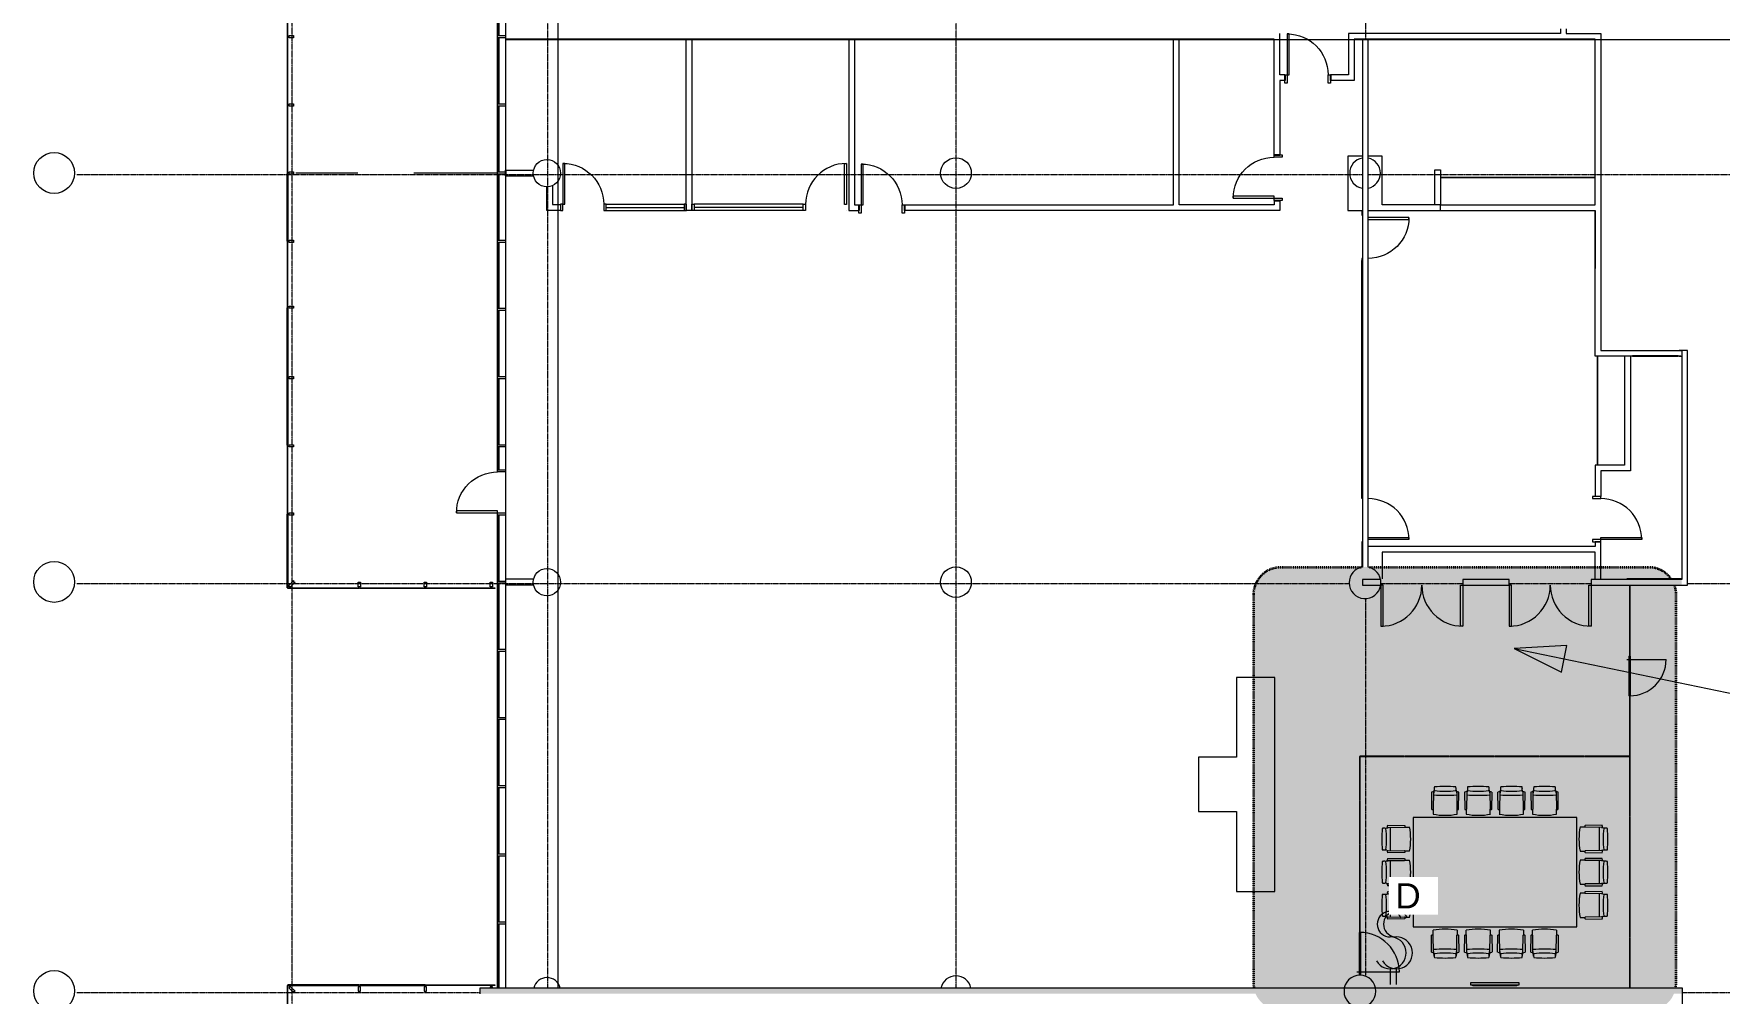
# Model space of a CAD drawing. Header units: inches. Extents: x 1756 to 10721, y -35 to 3002.
# Drawn here: x 6635 to 8118, y 1312 to 2156 of the extents above; entities that cross this region are included whole.
import ezdxf

# ---------------------------------------------------------------- set-up
doc = ezdxf.new("R2010")
doc.units = ezdxf.units.IN
doc.header["$MEASUREMENT"] = 0
for name, pattern in [('Dash 1_8_', [0.25, 0.125, -0.125]), ('IMPORT-CENTER2 _2_', [1.125, 0.75, -0.125, 0.125, -0.125]), ('IMPORT-DGN Style 2 _2_', [122.782872, 73.669723, -49.113149]), ('IMPORT-INVISIBLE', [1000, 0, -1000])]:
    doc.linetypes.add(name, pattern=pattern)
for name, color, linetype, lineweight in [('A-ANNO-NOTE', 131, 'Continuous', 9), ('A-DETL', 90, 'Continuous', 9), ('A-DETL-GENF', 92, 'Continuous', 9), ('A-DOOR', 31, 'Continuous', 18), ('A-FLOR', 192, 'Continuous', 18), ('A-flor-case', 250, 'Continuous', 9), ('A-glaz', 250, 'Continuous', 9), ('A-GLAZ-CURT', 52, 'Continuous', 18), ('A-GLAZ-SILL', 250, 'Continuous', 9), ('A-GRID', 250, 'Continuous', 9), ('A-ROOF-LEVL', 250, 'Continuous', 9), ('A-WALL', 113, 'Continuous', 18), ('A-WALL-FULL', 170, 'Continuous', 25), ('A-WALL-HEAD', 250, 'IMPORT-INVISIBLE', 9), ('A-WALL-PATT', 111, 'Continuous', 18), ('G-ANNO-TEXT', 231, 'Continuous', 9), ('I-FURN', 30, 'Continuous', 9), ('I-WALL', 2, 'Continuous', 18), ('Occupancy Load Calculation', 250, 'Continuous', 9), ('Q-CASE', 31, 'Continuous', 9), ('S-Cols', 250, 'Continuous', 9), ('USB 03_modified_dwg', 252, 'Continuous', 9)]:
    doc.layers.add(name, color=color, linetype=linetype, lineweight=lineweight)
doc.styles.add('Arial_4', font='arial.ttf', dxfattribs={"height": 22.129491})

# ---------------------------------------------------------------- blocks, each defined once
blk = doc.blocks.new('Frameless Glass Panel - one-407092-Overall Floor Plan')
at = {"layer": 'A-GLAZ-CURT', "lineweight": 9}
blk.add_hatch(color=253, dxfattribs=at).paths.add_polyline_path([(-22.125, -0.25), (22.125, -0.25), (22.125, 0.25), (-22.125, 0.25)], flags=0)
for p, q in [((22.125, 0.25), (-22.125, 0.25)), ((-22.125, 0.25), (-22.125, -0.25)), ((22.125, -0.25), (22.125, 0.25)), ((-22.125, -0.25), (22.125, -0.25))]:
    blk.add_line(p, q, dxfattribs=at)
blk = doc.blocks.new('Frameless Glass Panel - one-407093-Overall Floor Plan')
at = {"layer": 'A-GLAZ-CURT', "lineweight": 9}
blk.add_hatch(color=253, dxfattribs=at).paths.add_polyline_path([(-26.375, -0.25), (26.375, -0.25), (26.375, 0.25), (-26.375, 0.25)], flags=0)
for p, q in [((26.375, 0.25), (-26.375, 0.25)), ((-26.375, 0.25), (-26.375, -0.25)), ((26.375, -0.25), (26.375, 0.25)), ((-26.375, -0.25), (26.375, -0.25))]:
    blk.add_line(p, q, dxfattribs=at)
blk = doc.blocks.new('Frameless Glass Panel - one-407094-Overall Floor Plan')
at = {"layer": 'A-GLAZ-CURT', "lineweight": 9}
blk.add_hatch(color=253, dxfattribs=at).paths.add_polyline_path([(-26.25, -0.25), (26.25, -0.25), (26.25, 0.25), (-26.25, 0.25)], flags=0)
for p, q in [((26.25, 0.25), (-26.25, 0.25)), ((-26.25, 0.25), (-26.25, -0.25)), ((26.25, -0.25), (26.25, 0.25)), ((-26.25, -0.25), (26.25, -0.25))]:
    blk.add_line(p, q, dxfattribs=at)
blk = doc.blocks.new('Door - Frameless Glass Panel - one-409535-Overall Floor Plan')
at = {"layer": 'A-DOOR', "color": 55, "lineweight": 9}
for p, q in [((-14.6, -2.7), (-14.6, 32)), ((-17.4, -0.8), (-17.4, 0.7)), ((17.4, 0.7), (-17.4, 0.7)), ((17.4, 0.7), (17.4, -0.8)), ((-17.4, -0.8), (17.4, -0.8))]:
    blk.add_line(p, q, dxfattribs=at)
blk.add_arc((-14.6, 0), 32, 360, 90, dxfattribs=at)
blk = doc.blocks.new('Frameless Glass Panel - one-407096-Overall Floor Plan')
at = {"layer": 'A-GLAZ-CURT', "lineweight": 9}
blk.add_hatch(color=253, dxfattribs=at).paths.add_polyline_path([(-30.875, -0.25), (30.875, -0.25), (30.875, 0.25), (-30.875, 0.25)], flags=0)
for p, q in [((30.875, 0.25), (-30.875, 0.25)), ((-30.875, 0.25), (-30.875, -0.25)), ((30.875, -0.25), (30.875, 0.25)), ((-30.875, -0.25), (30.875, -0.25))]:
    blk.add_line(p, q, dxfattribs=at)
blk = doc.blocks.new('Frameless Glass Panel - one-428253-Overall Floor Plan')
at = {"layer": 'A-GLAZ-CURT', "lineweight": 9}
for p, q in [((19.5, 0.2), (-19.5, 0.2)), ((-19.5, 0.2), (-19.5, -0.2)), ((19.5, -0.2), (19.5, 0.2)), ((-19.5, -0.2), (19.5, -0.2))]:
    blk.add_line(p, q, dxfattribs=at)
blk = doc.blocks.new('Frameless Glass Panel - one-428302-Overall Floor Plan')
at = {"layer": 'A-GLAZ-CURT', "lineweight": 9}
for p, q in [((19.1, 0.3), (-19.1, 0.3)), ((-19.1, 0.3), (-19.1, -0.3)), ((19.1, -0.3), (19.1, 0.3)), ((-19.1, -0.3), (19.1, -0.3))]:
    blk.add_line(p, q, dxfattribs=at)
blk = doc.blocks.new('Door - Frameless Glass Panel - one-428303-Overall Floor Plan')
at = {"layer": 'A-DOOR', "lineweight": 9}
for p, q in [((-18.8, -0.7), (-18.8, 0.8)), ((18.7, 0.8), (-18.8, 0.8)), ((-16, 2.7), (-16, -34.7)), ((18.7, 0.8), (18.7, -0.7)), ((-18.8, -0.7), (18.7, -0.7))]:
    blk.add_line(p, q, dxfattribs=at)
blk.add_arc((-16, 0), 34.7, 270, 0, dxfattribs=at)
blk = doc.blocks.new('Casework 1 - Casework 1-376403-Overall Floor Plan')
at = {"layer": 'Q-CASE'}
for p, q in [((2148.3, 1466.2), (2004.3, 1466.2)), ((2004.3, 1466.2), (2004.3, 1370.2)), ((2148.3, 1370.2), (2148.3, 1466.2)), ((2004.3, 1370.2), (2148.3, 1370.2))]:
    blk.add_line(p, q, dxfattribs=at)
blk = doc.blocks.new('Haworth_Chair_s_con-Swivel - Swivel Chair-380145-Overall Floor Plan')
at = {"layer": 'I-FURN'}
for p, q in [((-5.1, 17.7), (-5.4, 14.7)), ((14.4, 14.7), (14.1, 17.7)), ((-7.6, 14.1), (-7.4, -0.7)), ((-5.7, 14.1), (-5.9, -0.7)), ((-5.4, 14.7), (-5.5, 13.5)), ((14.4, 14.7), (14.5, 13.5)), ((14.7, 14.1), (14.9, -0.7)), ((16.4, -0.7), (16.6, 14.1)), ((-6.1, -0.9), (-6.1, -5.1)), ((15.1, -5.1), (15.1, -0.9))]:
    blk.add_line(p, q, dxfattribs=at)
for centre, radius, start, end in [((-0.1, 17.2), 5.04, 175.7159, 197.9267), ((-0.1, 17.2), 5.04, 161.8436, 173.6194), ((4.5, -66.9), 86.2, 83.7379, 96.2621), ((4.5, 91.6), 76.6, 262.9413, 277.0587), ((9.1, 17.2), 5.04, 6.3806, 18.1564), ((9.1, 17.2), 5.04, 342.0733, 4.2841), ((-3.9, 4.4), 10.4, 98.0615, 110.4198), ((4.5, 549.3), 537.7, 268.9084, 271.0913), ((12.9, 4.4), 10.4, 69.5802, 81.9385), ((4.5, 49.5), 55.7, 258.978, 281.022)]:
    blk.add_arc(centre, radius, start, end, dxfattribs=at)
for centre, start_param, end_param in [((-6.6, -0.7), 5.626442, 6.277467), ((-6.6, -0.7), 6.10915, 6.277467), ((15.6, -0.7), 3.147311, 3.801887)]:
    blk.add_ellipse(centre, major_axis=(0.739, 0), ratio=0.427808, start_param=start_param, end_param=end_param, dxfattribs=at)
for points, knots in [([(-7.4, -0.7), (-7.4, -0.7), (-7.4, -0.8), (-7.3, -0.8), (-7.3, -0.9), (-7.2, -1), (-7, -1), (-6.7, -1), (-6.4, -1), (-6.2, -1), (-6.1, -0.9), (-6.1, -0.9)], [0, 0, 0, 0, 0.076923, 0.153846, 0.230769, 0.307692, 0.461538, 0.615385, 0.769231, 0.884615, 1, 1, 1, 1]), ([(15.1, -0.9), (15.1, -0.9), (15.3, -1), (15.5, -1), (15.8, -1), (16.1, -1), (16.3, -0.9), (16.4, -0.8), (16.4, -0.7)], [0, 0, 0, 0, 0.153846, 0.307692, 0.461538, 0.615385, 0.807692, 1, 1, 1, 1])]:
    blk.add_open_spline(points, degree=3, knots=knots, dxfattribs=at)
blk = doc.blocks.new('Haworth_Chair_s_con-Swivel - Swivel Chair-380791-Overall Floor Plan')
at = {"layer": 'I-FURN'}
for p, q in [((-7.6, -14.1), (-7.4, 0.7)), ((-6.1, 0.9), (-6.1, 5.1)), ((-5.7, -14.1), (-5.9, 0.7)), ((14.7, -14.1), (14.9, 0.7)), ((15.1, 5.1), (15.1, 0.9)), ((16.4, 0.7), (16.6, -14.1)), ((-5.4, -14.7), (-5.5, -13.5)), ((-5.1, -17.7), (-5.4, -14.7)), ((14.4, -14.7), (14.1, -17.7)), ((14.4, -14.7), (14.5, -13.5))]:
    blk.add_line(p, q, dxfattribs=at)
for centre, radius, start, end in [((4.5, -49.5), 55.7, 78.978, 101.022), ((-3.9, -4.4), 10.4, 249.5802, 261.9385), ((4.5, -549.3), 537.7, 88.9087, 91.0916), ((12.9, -4.4), 10.4, 278.0615, 290.4198), ((-0.1, -17.2), 5.04, 162.0733, 184.2841), ((-0.1, -17.2), 5.04, 186.3806, 198.1564), ((4.5, -91.6), 76.6, 82.9413, 97.0587), ((4.5, 66.9), 86.2, 263.7379, 276.2621), ((9.1, -17.2), 5.04, 355.7159, 17.9267), ((9.1, -17.2), 5.04, 341.8436, 353.6194)]:
    blk.add_arc(centre, radius, start, end, dxfattribs=at)
for centre, start_param, end_param in [((-6.6, 0.7), 0.005718, 0.656743), ((-6.6, 0.7), 0.005718, 0.174035), ((15.6, 0.7), 2.481298, 3.135875)]:
    blk.add_ellipse(centre, major_axis=(0.739, 0), ratio=0.427808, start_param=start_param, end_param=end_param, dxfattribs=at)
for points, knots in [([(-7.4, 0.7), (-7.4, 0.8), (-7.3, 0.9), (-7.1, 1), (-6.8, 1), (-6.5, 1), (-6.3, 1), (-6.1, 0.9), (-6.1, 0.9)], [-1, -1, -1, -1, -0.807692, -0.615385, -0.461538, -0.307692, -0.153846, 0, 0, 0, 0]), ([(15.1, 0.9), (15.1, 0.9), (15.2, 1), (15.4, 1), (15.7, 1), (16, 1), (16.2, 1), (16.3, 0.9), (16.3, 0.8), (16.4, 0.8), (16.4, 0.7), (16.4, 0.7)], [-1, -1, -1, -1, -0.884615, -0.769231, -0.615385, -0.461538, -0.307692, -0.230769, -0.153846, -0.076923, 0, 0, 0, 0])]:
    blk.add_open_spline(points, degree=3, knots=knots, dxfattribs=at)
blk = doc.blocks.new('Walls 1 - Walls 1-381744-Overall Floor Plan')
at = {"layer": 'A-WALL', "lineweight": 9}
blk.add_hatch(color=253, dxfattribs=at).paths.add_polyline_path([(1960.9, 1659), (1963.5, 1659), (1966, 1659.6), (1968.4, 1660.5), (1970.6, 1661.9), (1972.7, 1664), (1974.1, 1665.8), (1975.2, 1668.2), (1975.7, 1670.7), (1959.8, 1670.7), (1959.8, 1675.7), (1975.7, 1675.7), (1975.1, 1678), (1974.1, 1680.1), (1972.5, 1682.2), (1970.6, 1683.9), (1969.1, 1685), (1967, 1686), (1964.7, 1686.7), (1962.3, 1687), (1959.4, 1686.7), (1957.1, 1686), (1954.9, 1685), (1953, 1683.7), (1951.3, 1682), (1949.9, 1680), (1948.9, 1677.8), (1948.2, 1675.4), (1948, 1673), (1948.2, 1670.4), (1949.2, 1667.4), (1950.1, 1665.5), (1951.7, 1663.5), (1953.6, 1661.7), (1955.9, 1660.4), (1958.3, 1659.5), (1960.7, 1659)], flags=0)
at = {"layer": 'A-WALL', "lineweight": 15, "flags": 128}
for points in [[(1959.8, 1686.8), (1957.4, 1686.2), (1955.1, 1685.2), (1953.1, 1683.8), (1951.3, 1682), (1949.9, 1680), (1948.9, 1677.8), (1948.2, 1675.4), (1948, 1673)], [(1975.7, 1675.7), (1975.1, 1678), (1974.1, 1680.1), (1972.7, 1682), (1971, 1683.7), (1969.1, 1685), (1967, 1686), (1964.8, 1686.7)]]:
    blk.add_lwpolyline(points, dxfattribs=at)
at = {"layer": 'A-WALL', "lineweight": 15}
blk.add_arc((1962, 1673), 14, 180, 350.763, dxfattribs=at)
blk = doc.blocks.new('Walls 2 - Walls 1-381805-Overall Floor Plan')
at = {"layer": 'A-WALL', "lineweight": 15}
h = blk.add_hatch(color=53, dxfattribs=at)
h.paths.add_polyline_path([(1958.8, 1299.5), (1961.3, 1300), (1963.7, 1300.9), (1965.9, 1302.3), (1967.8, 1304), (1969.4, 1306.1), (1970.6, 1308.4), (1971.3, 1311.2), (1943.7, 1311.2), (1943.7, 1310.9), (1944.4, 1308.4), (1945.6, 1306.1), (1947.2, 1304), (1949.1, 1302.3), (1951.3, 1300.9), (1953.7, 1300), (1956.2, 1299.5)], flags=0)
h.paths.add_polyline_path([(1943.8, 1316.2), (1971.2, 1316.2), (1970.6, 1318.5), (1969.4, 1320.8), (1967.8, 1322.9), (1965.9, 1324.6), (1963.7, 1326), (1961.3, 1326.9), (1958.3, 1327.4), (1956.2, 1327.4), (1953.7, 1326.9), (1951.3, 1326), (1949.1, 1324.6), (1947.2, 1322.9), (1945.6, 1320.8), (1944.4, 1318.5)], flags=0)
for start, end in [(0, 180), (180, 360)]:
    blk.add_arc((1957.5, 1313.5), 14, start, end, dxfattribs=at)
blk = doc.blocks.new('Door-Double-Flush_Panel - 72_ x 100_-383158-Overall Floor Plan')
at = {"layer": 'A-DOOR', "lineweight": 9}
for p, q in [((-36, 2.5), (-36, 38.5)), ((-36, 38.5), (-34, 38.5)), ((-34, 38.5), (-34, 2.5)), ((36, 38.5), (34, 38.5)), ((34, 38.5), (34, 2.5)), ((36, 2.5), (36, 38.5)), ((-34, 2.5), (-36, 2.5)), ((34, 2.5), (36, 2.5))]:
    blk.add_line(p, q, dxfattribs=at)
at = {"layer": 'A-DOOR', "color": 55, "lineweight": 9}
for centre, start, end in [((-36, 2.5), 360, 90), ((36, 2.5), 90, 180)]:
    blk.add_arc(centre, 36, start, end, dxfattribs=at)
blk = doc.blocks.new('Television-Plasma - one-394688-Overall Floor Plan')
at = {"layer": 'I-FURN'}
for p, q in [((-17.25, -1), (-17.25, 0)), ((-17.25, 0), (21.75, 0)), ((21.75, 0), (21.75, -1)), ((23.75, -1), (-19.25, -1)), ((-19.25, -1), (-19.25, -2.5)), ((-19.25, -2.5), (23.75, -2.5)), ((23.75, -2.5), (23.75, -1))]:
    blk.add_line(p, q, dxfattribs=at)
blk = doc.blocks.new('Casework 2 - Casework 1-395493-Overall Floor Plan')
at = {"layer": 'Q-CASE', "color": 55}
for p, q in [((1882.5, 1589.7), (1849, 1589.7)), ((1849, 1589.7), (1849, 1519.5)), ((1882.5, 1401.2), (1882.5, 1589.7)), ((1849, 1519.5), (1815.5, 1519.5)), ((1815.5, 1519.5), (1815.5, 1471.5)), ((1815.5, 1471.5), (1849, 1471.5)), ((1849, 1471.5), (1849, 1401.2)), ((1849, 1401.2), (1882.5, 1401.2))]:
    blk.add_line(p, q, dxfattribs=at)
blk = doc.blocks.new('USB 03_modified_dwg__U51-412619-Overall Floor Plan')
at = {"layer": 'A-glaz'}
for p, q in [((-2.9, 122), (-2.9, 180)), ((-1.9, 122), (-1.9, 180)), ((-2.9, 62), (-2.9, 120)), ((-1.9, 62), (-1.9, 120)), ((-2.9, 2), (-2.9, 60)), ((-1.9, 2), (-1.9, 60)), ((-2.9, -58), (-2.9, 0)), ((-1.9, -58), (-1.9, 0)), ((-2.9, -118), (-2.9, -60)), ((-1.9, -118), (-1.9, -60)), ((-2.9, -178), (-2.9, -120)), ((-1.9, -178), (-1.9, -120))]:
    blk.add_line(p, q, dxfattribs=at)
at = {"layer": 'A-glaz', "flags": 128}
for points in [[(3.6, 120), (-3.6, 120), (-3.6, 122), (3.6, 122)], [(3.6, 60), (-3.6, 60), (-3.6, 62), (3.6, 62)], [(3.6, 0), (-3.6, 0), (-3.6, 2), (3.6, 2)], [(3.6, -60), (-3.6, -60), (-3.6, -58), (3.6, -58)], [(3.6, -120), (-3.6, -120), (-3.6, -118), (3.6, -118)], [(3.6, -180), (-3.6, -180), (-3.6, -178), (3.6, -178)]]:
    blk.add_lwpolyline(points, close=True, dxfattribs=at)
blk = doc.blocks.new('USB 03_modified_dwg__U52-412620-Overall Floor Plan')
at = {"layer": 'A-glaz'}
for p, q in [((-2.9, 122), (-2.9, 180)), ((-1.9, 122), (-1.9, 180)), ((-2.9, 62), (-2.9, 120)), ((-1.9, 62), (-1.9, 120)), ((-2.9, 2), (-2.9, 60)), ((-1.9, 2), (-1.9, 60)), ((-2.9, -58), (-2.9, 0)), ((-1.9, -58), (-1.9, 0)), ((-2.9, -118), (-2.9, -60)), ((-1.9, -118), (-1.9, -60)), ((-2.9, -176.2), (-2.9, -120)), ((-1.9, -176.2), (-1.9, -120))]:
    blk.add_line(p, q, dxfattribs=at)
at = {"layer": 'A-glaz', "flags": 128}
for points in [[(3.6, 120), (-3.6, 120), (-3.6, 122), (3.6, 122)], [(3.6, 60), (-3.6, 60), (-3.6, 62), (3.6, 62)], [(3.6, 0), (-3.6, 0), (-3.6, 2), (3.6, 2)], [(3.6, -60), (-3.6, -60), (-3.6, -58), (3.6, -58)], [(3.6, -120), (-3.6, -120), (-3.6, -118), (3.6, -118)]]:
    blk.add_lwpolyline(points, close=True, dxfattribs=at)
blk = doc.blocks.new('USB 03_modified_dwg__U54-412625-Overall Floor Plan')
at = {"layer": 'A-DOOR', "color": 250, "lineweight": 9, "flags": 128}
blk.add_lwpolyline([(-18, 18), (-16.2, 18), (-16.2, -18), (-18, -18)], close=True, dxfattribs=at)
at = {"layer": 'A-DOOR', "color": 250, "lineweight": 9}
blk.add_arc((-18, 18), 36, 270, 360, dxfattribs=at)
blk = doc.blocks.new('USB 03_modified_dwg_DR1-412626-Overall Floor Plan')
at = {"layer": 'A-glaz', "flags": 128}
for points in [[(2, 7.2), (0, 7.2), (0, 0), (2, 0)], [(40, 7.2), (38, 7.2), (38, 0), (40, 0)]]:
    blk.add_lwpolyline(points, close=True, dxfattribs=at)
at = {"layer": 'A-WALL-HEAD'}
for p, q in [((2, 7.2), (38, 7.2)), ((2, 0), (38, 0))]:
    blk.add_line(p, q, dxfattribs=at)
blk.add_blockref('USB 03_modified_dwg__U54-412625-Overall Floor Plan', (20, -18))
blk = doc.blocks.new('USB 03_modified_dwg__U103-412658-Overall Floor Plan')
at = {"layer": 'A-DOOR', "color": 250, "lineweight": 9, "flags": 128}
blk.add_lwpolyline([(-18, 18), (-16.2, 18), (-16.2, -18), (-18, -18)], close=True, dxfattribs=at)
at = {"layer": 'A-DOOR', "color": 250, "lineweight": 9}
blk.add_arc((-18, 18), 36, 270, 360, dxfattribs=at)
blk = doc.blocks.new('USB 03_modified_dwg__U105-412659-Overall Floor Plan')
at = {"layer": 'A-DOOR', "color": 250, "lineweight": 9, "flags": 128}
blk.add_lwpolyline([(-18, 18), (-16.2, 18), (-16.2, -18), (-18, -18)], close=True, dxfattribs=at)
at = {"layer": 'A-DOOR', "color": 250, "lineweight": 9}
blk.add_arc((-18, 18), 36, 270, 360, dxfattribs=at)
blk = doc.blocks.new('USB 03_modified_dwg__U104-412660-Overall Floor Plan')
at = {"layer": 'A-glaz'}
for p, q in [((15.2, 19.1), (15.2, -49.6)), ((20.7, 19.1), (20.7, -49.6))]:
    blk.add_line(p, q, dxfattribs=at)
at = {"layer": 'A-glaz', "color": 130, "lineweight": 13}
blk.add_line((18, 19.1), (18, -49.6), dxfattribs=at)
at = {"layer": 'A-glaz', "color": 130, "lineweight": 13, "flags": 128}
for points in [[(15.2, 59.1), (20.7, 59.1), (20.7, 57.1), (15.2, 57.1)], [(15.2, 21.1), (20.7, 21.1), (20.7, 19.1), (15.2, 19.1)], [(15.2, -49.6), (20.7, -49.6), (20.7, -51.6), (15.2, -51.6)]]:
    blk.add_lwpolyline(points, close=True, dxfattribs=at)
at = {"rotation": 270}
blk.add_blockref('USB 03_modified_dwg__U105-412659-Overall Floor Plan', (-2.8, 39.1), dxfattribs=at)
blk = doc.blocks.new('USB 03_modified_dwg__U106-412661-Overall Floor Plan')
at = {"layer": 'A-glaz'}
for p, q in [((-2.8, -45), (-2.8, 51)), ((2.7, -45), (2.7, 51))]:
    blk.add_line(p, q, dxfattribs=at)
at = {"layer": 'A-glaz', "color": 130, "lineweight": 13}
blk.add_line((0, -45), (0, 51), dxfattribs=at)
at = {"layer": 'A-glaz', "color": 130, "lineweight": 13, "flags": 128}
for points in [[(-2.8, 51), (2.7, 51), (2.7, 53), (-2.8, 53)], [(-2.8, -47), (2.7, -47), (2.7, -45), (-2.8, -45)]]:
    blk.add_lwpolyline(points, close=True, dxfattribs=at)
blk = doc.blocks.new('USB 03_modified_dwg__U103-V12-Overall Floor Plan')
at = {"layer": 'A-DOOR', "color": 250, "lineweight": 9, "flags": 128}
blk.add_lwpolyline([(-16.2, 18), (-16.2, -18), (-18, -18), (-18, 18)], dxfattribs=at)
at = {"layer": 'A-DOOR', "color": 250, "lineweight": 9}
blk.add_arc((-18, 18), 36, 270, 360, dxfattribs=at)
blk = doc.blocks.new('USB 03_modified_dwg__U58-412639-Overall Floor Plan')
at = {"layer": 'A-DOOR', "color": 250, "lineweight": 9, "flags": 128}
blk.add_lwpolyline([(-18, 18), (-16.2, 18), (-16.2, -18), (-18, -18)], close=True, dxfattribs=at)
at = {"layer": 'A-DOOR', "color": 250, "lineweight": 9}
blk.add_arc((-18, 18), 36, 270, 360, dxfattribs=at)
blk = doc.blocks.new('USB 03_modified_dwg_DR1_2-412662-Overall Floor Plan')
at = {"layer": 'A-glaz', "flags": 128}
for points in [[(2, 7.2), (0, 7.2), (0, 0), (2, 0)], [(40, 7.2), (38, 7.2), (38, 0), (40, 0)]]:
    blk.add_lwpolyline(points, close=True, dxfattribs=at)
at = {"layer": 'A-WALL-HEAD'}
for p, q in [((2, 7.2), (38, 7.2)), ((2, 0), (38, 0))]:
    blk.add_line(p, q, dxfattribs=at)
blk.add_blockref('USB 03_modified_dwg__U58-412639-Overall Floor Plan', (20, -18))
blk = doc.blocks.new('USB 03_modified_dwg-397434-Overall Floor Plan')
at = {"layer": 'A-flor-case'}
for p, q in [((964.5, 1838.2), (828.5, 1838.2)), ((828.5, 1838.2), (964.5, 1838.2)), ((966.5, 1681.2), (966.5, 1585.2)), ((966.5, 1585.2), (966.5, 1681.2))]:
    blk.add_line(p, q, dxfattribs=at)
at = {"layer": 'A-glaz'}
for p, q in [((-1.6, 1581.2), (-1.6, 2463.2)), ((-0.9, 1783.2), (-0.9, 1841.2)), ((0.1, 1783.2), (0.1, 1841.2)), ((-0.9, 1723.2), (-0.9, 1781.2)), ((0.1, 1723.2), (0.1, 1781.2)), ((-0.9, 1663.2), (-0.9, 1721.2)), ((0.1, 1663.2), (0.1, 1721.2)), ((-0.9, 1603.2), (-0.9, 1661.2)), ((0.1, 1603.2), (0.1, 1661.2)), ((-0.9, 1581.2), (-0.9, 1601.2)), ((0.1, 1581.2), (0.1, 1601.2)), ((-186.1, 1542), (-186.1, 1477.3)), ((-1.6, 1125), (-1.6, 1541.2)), ((-0.9, 1483.2), (-0.9, 1541.2)), ((0.1, 1483.2), (0.1, 1541.2))]:
    blk.add_line(p, q, dxfattribs=at)
at = {"layer": 'A-glaz', "flags": 128}
for points in [[(-186.6, 2022), (-186.6, 1962.4), (-186.1, 1962.4), (-186.1, 2022)], [(-186.6, 1962), (-186.6, 1902.4), (-186.1, 1902.4), (-186.1, 1962)], [(-181, 1961.2), (-185, 1961.2), (-185, 1963.2), (-181, 1963.2)], [(-186.6, 1902), (-186.6, 1842.4), (-186.1, 1842.4), (-186.1, 1902)], [(-181, 1901.2), (-185, 1901.2), (-185, 1903.2), (-181, 1903.2)], [(-186.1, 1842), (-186.1, 1782.4), (-186.6, 1782.4), (-186.6, 1842)], [(-181, 1841.2), (-185, 1841.2), (-185, 1843.2), (-181, 1843.2)], [(-186.6, 1724.4), (-186.1, 1724.4), (-186.1, 1782), (-186.6, 1782)], [(-181, 1781.2), (-185, 1781.2), (-185, 1783.2), (-181, 1783.2)], [(5.6, 1781.2), (-1.6, 1781.2), (-1.6, 1783.2), (5.6, 1783.2)], [(-186.6, 1724), (-186.1, 1724), (-186.1, 1662.4), (-186.6, 1662.4)], [(-181, 1723.2), (-185, 1723.2), (-185, 1725.2), (-181, 1725.2)], [(5.6, 1721.2), (-1.6, 1721.2), (-1.6, 1723.2), (5.6, 1723.2)], [(-186.6, 1662), (-186.1, 1662), (-186.1, 1602.4), (-186.6, 1602.4)], [(-181, 1661.2), (-185, 1661.2), (-185, 1663.2), (-181, 1663.2)], [(5.6, 1661.2), (-1.6, 1661.2), (-1.6, 1663.2), (5.6, 1663.2)], [(-181, 1601.2), (-185, 1601.2), (-185, 1603.2), (-181, 1603.2)], [(5.6, 1601.2), (-1.6, 1601.2), (-1.6, 1603.2), (5.6, 1603.2)], [(-186.6, 1602), (-186.6, 1542.4), (-186.1, 1542.4), (-186.1, 1602)], [(-181, 1541.2), (-185, 1541.2), (-185, 1543.2), (-181, 1543.2)], [(-185, 1478.2), (-185, 1479.6), (-181, 1483.6), (-181, 1482.2), (-179.6, 1482.2), (-183.6, 1478.2)], [(-123.2, 1476.6), (-185.9, 1476.6), (-185.9, 1477.1), (-123.2, 1477.1)], [(-122, 1482.2), (-122, 1478.2), (-124, 1478.2), (-124, 1482.2)], [(-122.8, 1476.6), (-122.8, 1477.1), (-65.2, 1477.1), (-65.2, 1476.6)], [(-64, 1482.2), (-64, 1478.2), (-66, 1478.2), (-66, 1482.2)], [(-64.8, 1476.6), (-64.8, 1477.1), (-4, 1477.1), (-4, 1476.6)], [(-6, 1482.2), (-6, 1478.2), (-8, 1478.2), (-8, 1482.2)], [(5.6, 1481.2), (-1.6, 1481.2), (-1.6, 1483.2), (5.6, 1483.2)], [(-185.9, 1127.8), (-185.9, 1127.3), (-123.2, 1127.3), (-123.2, 1127.8)], [(-122.8, 1127.8), (-122.8, 1127.3), (-65.2, 1127.3), (-65.2, 1127.8)], [(-64.8, 1127.8), (-4, 1127.8), (-4, 1127.3), (-64.8, 1127.3)], [(-185, 1126.2), (-185, 1124.8), (-181, 1120.8), (-181, 1122.2), (-179.6, 1122.2), (-183.6, 1126.2)], [(-122, 1122.2), (-122, 1126.2), (-124, 1126.2), (-124, 1122.2)], [(-64, 1122.2), (-64, 1126.2), (-66, 1126.2), (-66, 1122.2)]]:
    blk.add_lwpolyline(points, close=True, dxfattribs=at)
at = {"layer": 'A-glaz', "color": 130, "lineweight": 13, "flags": 128}
for points in [[(759.8, 1767.2), (759.3, 1767.2), (759.3, 1765.2), (759.8, 1765.2)], [(759.8, 1695.4), (759.3, 1695.4), (759.3, 1697.4), (759.8, 1697.4)], [(759.8, 1625.5), (759.3, 1625.5), (759.3, 1627.5), (759.8, 1627.5)], [(759.8, 1555.7), (759.3, 1555.7), (759.3, 1557.7), (759.8, 1557.7)]]:
    blk.add_lwpolyline(points, dxfattribs=at)
at = {"layer": 'A-glaz', "flags": 128}
for points in [[(-186.6, 1542), (-186.1, 1542), (-186.1, 1477.3), (-186.6, 1477.3), (-186.6, 1542), (-186.6, 1477.3)], [(-186.6, 1062.4), (-186.1, 1062.4), (-186.1, 1127.1), (-186.6, 1127.1), (-186.6, 1062.4)], [(-6, 1125), (-6, 1126.2), (-8, 1126.2), (-8, 1125)]]:
    blk.add_lwpolyline(points, dxfattribs=at)
at = {"layer": 'A-GLAZ-SILL'}
for p, q in [((5.6, 2463.2), (5.6, 1581.2)), ((759.3, 1697.4), (759.3, 1765.2)), ((759.3, 1627.5), (759.3, 1695.4)), ((759.3, 1557.7), (759.3, 1625.5)), ((5.6, 1541.2), (5.6, 1125))]:
    blk.add_line(p, q, dxfattribs=at)
at = {"layer": 'A-GRID', "linetype": 'IMPORT-CENTER2 _2_'}
for p, q in [((-182.3, -152.6), (-182.3, 2773.1)), ((42.7, 1125), (42.7, 2773.1)), ((402.2, 1125), (402.2, 2773.1)), ((762.7, 1959.5), (762.7, 2773.2)), ((-371.6, 1840.9), (759.8, 1840.9)), ((764.8, 1840.9), (3130.2, 1840.9)), ((-371.6, 1481), (748.1, 1481)), ((776, 1481), (848, 1481)), ((889, 1481), (961, 1481)), ((1045.7, 1481), (3130.2, 1481)), ((762.7, 1329.2), (762.7, 1467.8)), ((762.7, 1135.1), (762.7, 1328.7)), ((-371.6, 1121.1), (-17, 1121.1)), ((1041.5, 1121.1), (3130.2, 1121.1))]:
    blk.add_line(p, q, dxfattribs=at)
at = {"layer": 'A-GRID'}
for centre in [(-391.7, 1842.3), (-391.7, 1482.4), (-391.7, 1122.4)]:
    blk.add_circle(centre, 18, dxfattribs=at)
at = {"layer": 'A-ROOF-LEVL', "linetype": 'IMPORT-DGN Style 2 _2_'}
blk.add_line((-1.6, 1842.2), (-179, 1842.2), dxfattribs=at)
at = {"layer": 'A-WALL', "color": 250, "lineweight": 9}
for p, q in [((5.6, 1844.7), (30.3, 1844.7)), ((5.6, 1839.7), (30.3, 1839.7)), ((1040.8, 1686.2), (1038.5, 1686.2)), ((1038.5, 1681.2), (1040.8, 1681.2)), ((30.3, 1484.7), (5.6, 1484.7)), ((1040.8, 1485), (992.5, 1485)), ((30.3, 1479.7), (5.6, 1479.7)), ((213.5, 1125), (53.7, 1125)), ((388.8, 1125), (218.5, 1125)), ((527.1, 1125), (415.2, 1125)), ((748.8, 1125), (532.1, 1125))]:
    blk.add_line(p, q, dxfattribs=at)
at = {"layer": 'A-WALL', "color": 250, "lineweight": 9, "flags": 128}
for points in [[(682, 1858.2), (682, 1960.1), (5.6, 1960.1)], [(169.6, 1959.7), (169.6, 1809.2), (164.6, 1809.2), (164.6, 1959.7)], [(307.6, 1959.7), (307.6, 1809.2), (316.6, 1809.2)], [(312.6, 1959.7), (312.6, 1814.2), (316.6, 1814.2)], [(356.6, 1814.2), (593.5, 1814.2), (593.5, 1959.7)], [(682, 1818.2), (682, 1814.2), (598.5, 1814.2), (598.5, 1959.7)], [(691.5, 1928.7), (687, 1928.7), (687, 1965.1)], [(934, 1969.1), (934, 1965.1), (747.5, 1965.1), (747.5, 1928.7), (731.5, 1928.7)], [(823.5, 1814.2), (823.5, 1845.2), (828.5, 1845.2), (828.5, 1814.2), (964.5, 1814.2), (964.5, 1900), (964.5, 1960.1), (752.5, 1960.1), (752.5, 1923.7), (731.5, 1923.7)], [(939, 1969.1), (939, 1965.1), (969.5, 1965.1), (969.5, 1686.2), (1040.8, 1686.2)], [(691.5, 1923.7), (687, 1923.7), (687, 1858.2)], [(759.8, 1857.2), (747, 1857.2), (747, 1809.2), (759.3, 1809.2), (759.3, 1805.2), (759.8, 1805.2)], [(828.5, 1809.2), (828.5, 1814.2), (777, 1814.2), (777, 1857.2), (764.8, 1857.2)], [(47, 1831.3), (47, 1814.7), (54, 1814.7), (54, 1809.2), (42, 1809.2), (42, 1830.2)], [(687, 1818.2), (687, 1809.2), (356.6, 1809.2)], [(764.8, 1809.2), (828.5, 1809.2), (964.5, 1809.2), (964.5, 1758.2)], [(1040, 1681.2), (964.5, 1681.2), (964.5, 1809.2)], [(990.5, 1681.2), (990.5, 1585.2), (964.5, 1585.2), (964.5, 1557.7)], [(995.5, 1681.2), (995.5, 1580.2), (969.5, 1580.2), (969.5, 1557.7)], [(759.8, 1517.7), (759.3, 1517.7), (759.3, 1495.9)], [(969.5, 1485), (969.5, 1517.7), (964.5, 1517.7), (964.5, 1513.7), (764.8, 1513.7)], [(964.5, 1485), (964.5, 1508.7), (777, 1508.7), (777, 1485)]]:
    blk.add_lwpolyline(points, dxfattribs=at)
at = {"layer": 'A-WALL-FULL'}
for p, q in [((691.5, 1928.7), (691.5, 1923.7)), ((731.5, 1928.7), (731.5, 1923.7)), ((682, 1858.2), (687, 1858.2)), ((5.6, 1844.7), (5.6, 1839.7)), ((316.6, 1814.2), (316.6, 1809.2)), ((356.6, 1814.2), (356.6, 1809.2)), ((682, 1818.2), (687, 1818.2)), ((1037.5, 1681.2), (997.5, 1681.2))]:
    blk.add_line(p, q, dxfattribs=at)
at = {"layer": 'A-WALL-HEAD'}
for p, q in [((305.6, 1814.7), (269.6, 1814.7)), ((305.6, 1809.2), (269.6, 1809.2))]:
    blk.add_line(p, q, dxfattribs=at)
at = {"layer": 'Occupancy Load Calculation', "flags": 128}
blk.add_lwpolyline([(51.8, 1125), (51.8, 2577.2), (2937, 2577.2), (2937, 52.2)], dxfattribs=at)
at = {"layer": 'S-Cols'}
for centre, radius in [((402, 1842.2), 13.5), ((42, 1842.2), 12), ((42, 1482.2), 12), ((402, 1482.2), 13.5)]:
    blk.add_circle(centre, radius, dxfattribs=at)
for centre, radius, start, end in [((762, 1842.2), 13.5, 99.771, 260.229), ((762, 1842.2), 13.5, 0, 78.1118), ((762, 1842.2), 13.5, 281.8882, 0), ((42, 1122.2), 12, 13.5951, 166.4049), ((402, 1122.2), 13.5, 12.0317, 168)]:
    blk.add_arc(centre, radius, start, end, dxfattribs=at)
for name, p in [('USB 03_modified_dwg__U51-412619-Overall Floor Plan', (2, 2021.2)), ('USB 03_modified_dwg__U52-412620-Overall Floor Plan', (2, 1301.2))]:
    blk.add_blockref(name, p)
at = {"extrusion": (0, 0, -1)}
for name, p, rotation in [('USB 03_modified_dwg_DR1_2-412662-Overall Floor Plan', (-691.5, 1928.7), 180), ('USB 03_modified_dwg_DR1_2-412662-Overall Floor Plan', (-682, 1818.2), 90.00000000000001), ('USB 03_modified_dwg__U104-412660-Overall Floor Plan', (-113.1, 1830), 270), ('USB 03_modified_dwg_DR1_2-412662-Overall Floor Plan', (-316.6, 1814.2), 180), ('USB 03_modified_dwg__U106-412661-Overall Floor Plan', (-222.6, 1812), 270), ('USB 03_modified_dwg__U103-V12-Overall Floor Plan', (-782.7, 1785.2), 270), ('USB 03_modified_dwg_DR1-412626-Overall Floor Plan', (1.6, 1541.2), 89.99999999999999)]:
    blk.add_blockref(name, p, dxfattribs=dict(at, rotation=rotation))
for name, p, rotation in [('USB 03_modified_dwg__U103-412658-Overall Floor Plan', (287.6, 1832.7), 180), ('USB 03_modified_dwg_DR1_2-412662-Overall Floor Plan', (969.5, 1517.7), 89.99999999999999), ('USB 03_modified_dwg__U103-V12-Overall Floor Plan', (782.7, 1537.7), 89.99999999999999)]:
    blk.add_blockref(name, p, dxfattribs=dict(rotation=rotation))

msp = doc.modelspace()

# ---------------------------------------------------------------- hatches: boundary and pattern name
at = {"layer": 'A-DETL-GENF'}
h = msp.add_hatch(color=255, dxfattribs=at)
h.paths.add_polyline_path([(7791.73, 1296.47), (8056.38, 1296.47), (8059.8, 1296.71), (8063.14, 1297.44), (8066.35, 1298.64), (8069.36, 1300.28), (8072.1, 1302.33), (8074.52, 1304.75), (8076.57, 1307.49), (8078.43, 1311.22), (7815.86, 1311.22), (7815.83, 1310.89), (7815.13, 1308.41), (7813.97, 1306.1), (7812.42, 1304.03), (7810.51, 1302.29), (7808.31, 1300.93), (7805.9, 1300), (7803.36, 1299.53), (7800.78, 1299.53), (7798.24, 1300), (7795.83, 1300.93), (7793.63, 1302.29), (7791.73, 1304.03), (7790.17, 1306.1), (7789.02, 1308.41), (7788.07, 1311.22), (7710.28, 1311.22), (7710.55, 1310.5), (7712.19, 1307.49), (7714.96, 1304.03), (7716.67, 1302.33), (7719.41, 1300.28), (7722.41, 1298.64), (7725.62, 1297.44), (7728.97, 1296.71), (7732.38, 1296.47), (7788.07, 1296.47)], flags=0)
h.paths.add_polyline_path([(7719.41, 1316.22), (7788.36, 1316.22), (7789.02, 1318.52), (7790.17, 1320.84), (7791.73, 1322.9), (7793.63, 1324.64), (7795.83, 1326), (7798.24, 1326.93), (7801.32, 1327.41), (7803.36, 1327.41), (7805.9, 1326.93), (7808.31, 1326), (7810.51, 1324.64), (7812.42, 1322.9), (7814.16, 1320.47), (7815.13, 1318.52), (7815.82, 1316.22), (8079.96, 1316.22), (8080.14, 1317.05), (8080.38, 1320.47), (8080.38, 1662.47), (8080.14, 1665.88), (8079.41, 1669.23), (8078.72, 1670.72), (8005.57, 1670.72), (8005.57, 1675.72), (8076.37, 1675.72), (8074.52, 1678.19), (8072.1, 1680.61), (8069.36, 1682.66), (8066.35, 1684.3), (8063.14, 1685.5), (8059.8, 1686.22), (8056.38, 1686.47), (7810.1, 1686.47), (7811.58, 1686.04), (7813.69, 1685.02), (7815.6, 1683.66), (7817.26, 1682), (7818.62, 1680.09), (7819.64, 1677.97), (7820.39, 1675.72), (7820.57, 1675.72), (7820.57, 1670.72), (7820.39, 1670.72), (7819.73, 1668.2), (7818.62, 1665.84), (7817.1, 1663.73), (7815.2, 1661.94), (7813.01, 1660.54), (7810.6, 1659.56), (7808.05, 1659.04), (7805.26, 1659.04), (7802.62, 1659.56), (7800.18, 1660.54), (7797.98, 1661.94), (7796.08, 1663.73), (7794.55, 1665.84), (7793.53, 1667.87), (7792.78, 1670.72), (7792.57, 1672.97), (7792.87, 1675.72), (7793.43, 1677.8), (7794.48, 1680.03), (7795.96, 1682.08), (7797.66, 1683.76), (7799.69, 1685.16), (7801.93, 1686.18), (7803.09, 1686.47), (7732.38, 1686.47), (7728.97, 1686.22), (7725.62, 1685.5), (7722.41, 1684.3), (7719.41, 1682.66), (7716.67, 1680.61), (7714.25, 1678.19), (7712.19, 1675.44), (7710.55, 1672.44), (7709.36, 1669.23), (7708.63, 1665.88), (7708.38, 1662.47), (7708.38, 1320.47), (7708.81, 1316.22), (7714.67, 1316.22)], flags=0)
h.paths.add_polyline_path([(8039.32, 1316.47), (8039.32, 1360.72), (8039.82, 1360.72), (8039.82, 1316.47)], flags=0)
h.paths.add_polyline_path([(8039.32, 1361.22), (8039.32, 1413.72), (8039.82, 1413.72), (8039.82, 1361.22)], flags=0)
h.paths.add_polyline_path([(8000.16, 1407.65), (8000.16, 1407.65), (8015.2, 1407.65)], flags=0)
h.paths.add_polyline_path([(8039.82, 1414.22), (8039.32, 1414.22), (8039.32, 1466.97), (8039.82, 1466.97)], flags=0)
h.paths.add_polyline_path([(8000.16, 1436.82), (8000.16, 1436.82), (8015.2, 1436.82)], flags=0)
h.paths.add_polyline_path([(8039.32, 1467.47), (8039.32, 1519.97), (8039.82, 1519.97), (8039.82, 1467.47)], flags=0)
h.paths.add_polyline_path([(8039.32, 1520.47), (8039.32, 1572.97), (8039.82, 1572.97), (8039.82, 1520.47)], flags=0)
h.paths.add_polyline_path([(8039.82, 1608.72), (8039.32, 1608.72), (8039.32, 1670.47), (8039.82, 1670.47), (8039.82, 1625.18)], flags=0)
h.paths.add_polyline_path([(7933.57, 1670.72), (7892.57, 1670.72), (7892.57, 1675.72), (7933.57, 1675.72), (7933.57, 1672.59)], flags=0)
at = {"layer": 'A-WALL-PATT', "lineweight": 9}
h = msp.add_hatch(color=253, dxfattribs=at)
h.paths.add_polyline_path([(8038.37, 1670.72), (8085.32, 1670.72), (8085.32, 1675.72), (8005.57, 1675.72), (8005.57, 1670.72)], flags=0)
h.paths.add_polyline_path([(7820.39, 1670.72), (7820.57, 1670.72), (7820.57, 1675.72), (7804.32, 1675.72), (7804.32, 1670.72), (7818.62, 1670.72)], flags=0)
h.paths.add_polyline_path([(7933.57, 1670.72), (7933.57, 1675.72), (7892.57, 1675.72), (7892.57, 1670.72)], flags=0)
msp.add_hatch(color=253, dxfattribs=at).paths.add_polyline_path([(7027.57, 1311.22), (8086.07, 1311.22), (8086.07, 1316.22), (7027.57, 1316.22)], flags=0)
at = {"layer": 'G-ANNO-TEXT'}
msp.add_hatch(color=145, dxfattribs=at).paths.add_polyline_path([(7937.76, 1615.05), (7979.39, 1594.14), (7984.27, 1617.75)], flags=0)

# ---------------------------------------------------------------- linework, layer by layer
at = {"layer": 'A-ANNO-NOTE'}
for p, q in [((7828.57, 1333.1), (7828.57, 1319.36)), ((7834.07, 1333.1), (7834.07, 1319.36))]:
    msp.add_line(p, q, dxfattribs=at)
for centre, radius, start, end in [((7834.07, 1372.47), 11.25, 30, 270), ((7828.76, 1347.16), 14.06, 210, 90.77387), ((7834.26, 1347.16), 14.06, 210, 90.77387)]:
    msp.add_arc(centre, radius, start, end, dxfattribs=at)
at = {"layer": 'A-DETL', "linetype": 'Dash 1_8_', "lineweight": 35}
for p, q in [((7803.09, 1686.47), (7732.38, 1686.47)), ((8056.38, 1686.47), (7810.1, 1686.47)), ((7708.38, 1662.47), (7708.38, 1320.47)), ((8080.38, 1320.47), (8080.38, 1662.47))]:
    msp.add_line(p, q, dxfattribs=at)
for centre, start, end in [((7732.38, 1662.47), 90, 180), ((8056.38, 1662.47), 33.54648, 90), ((8056.38, 1662.47), 0, 20.15893), ((7732.38, 1320.47), 180, 190.2226), ((8056.38, 1320.47), 349.7774, 360)]:
    msp.add_arc(centre, 24, start, end, dxfattribs=at)
at = {"layer": 'A-FLOR', "lineweight": 9}
for p, q in [((7804.32, 2150.72), (7050.2, 2150.72)), ((7050.2, 2150.72), (7050.2, 1316.22)), ((8565.07, 2150.72), (7809.32, 2150.72))]:
    msp.add_line(p, q, dxfattribs=at)
at = {"layer": 'G-ANNO-TEXT', "color": 145}
for p, q in [((7984.27, 1617.75), (7937.76, 1615.05)), ((7979.39, 1594.14), (7984.27, 1617.75)), ((7937.76, 1615.05), (7979.39, 1594.14)), ((7937.76, 1615.05), (10150.11, 1158.05))]:
    msp.add_line(p, q, dxfattribs=at)
at = {"layer": 'I-WALL', "lineweight": 15}
for p, q in [((7809.32, 2150.72), (7804.32, 2150.72)), ((7804.32, 2150.72), (7804.32, 1686.78)), ((7809.32, 1686.69), (7809.32, 2150.72)), ((8090.32, 1877.47), (8085.32, 1877.47)), ((8085.32, 1877.47), (8085.32, 1675.72)), ((8090.32, 1670.72), (8090.32, 1877.47)), ((7820.57, 1675.72), (7820.3, 1675.72)), ((7820.39, 1670.72), (7820.57, 1670.72)), ((7820.57, 1670.72), (7820.57, 1675.72)), ((7933.57, 1675.72), (7892.57, 1675.72)), ((7892.57, 1675.72), (7892.57, 1670.72)), ((7892.57, 1670.72), (7933.57, 1670.72)), ((7933.57, 1670.72), (7933.57, 1675.72)), ((8085.32, 1675.72), (8005.57, 1675.72)), ((8005.57, 1675.72), (8005.57, 1670.72)), ((8005.57, 1670.72), (8090.32, 1670.72)), ((8086.07, 1316.22), (7027.57, 1316.22)), ((7027.57, 1316.22), (7027.57, 1311.22)), ((8086.07, 867.76), (8086.07, 1316.22))]:
    msp.add_line(p, q, dxfattribs=at)
at = {"layer": 'I-WALL', "color": 55, "lineweight": 9}
for p, q in [((7820.3, 1675.72), (7804.32, 1675.72)), ((7804.32, 1675.72), (7804.32, 1670.72)), ((7804.32, 1670.72), (7820.39, 1670.72))]:
    msp.add_line(p, q, dxfattribs=at)

# ---------------------------------------------------------------- block references
at = {"layer": 'A-DOOR', "color": 55, "lineweight": 9}
for name, p, rotation in [('Door-Double-Flush_Panel - 72_ x 100_-383158-Overall Floor Plan', (7856.57, 1673.22), 180), ('Door-Double-Flush_Panel - 72_ x 100_-383158-Overall Floor Plan', (7969.57, 1673.22), 180), ('Door - Frameless Glass Panel - one-409535-Overall Floor Plan', (8039.57, 1590.84), 270)]:
    msp.add_blockref(name, p, dxfattribs=dict(at, rotation=rotation))
at = {"layer": 'A-DOOR', "lineweight": 9, "rotation": 89.9999999999993}
msp.add_blockref('Door - Frameless Glass Panel - one-428303-Overall Floor Plan', (7802.07, 1346.47), dxfattribs=at)
at = {"layer": 'A-GLAZ-CURT', "color": 55, "lineweight": 9, "rotation": 90}
for name, p in [('Frameless Glass Panel - one-407096-Overall Floor Plan', (8039.57, 1639.59)), ('Frameless Glass Panel - one-407094-Overall Floor Plan', (8039.57, 1546.72)), ('Frameless Glass Panel - one-407094-Overall Floor Plan', (8039.57, 1493.72)), ('Frameless Glass Panel - one-407093-Overall Floor Plan', (8039.57, 1440.59)), ('Frameless Glass Panel - one-407094-Overall Floor Plan', (8039.57, 1387.47)), ('Frameless Glass Panel - one-407092-Overall Floor Plan', (8039.57, 1338.59))]:
    msp.add_blockref(name, p, dxfattribs=at)
at = {"layer": 'A-GLAZ-CURT', "lineweight": 9}
for name, p, rotation in [('Frameless Glass Panel - one-428302-Overall Floor Plan', (7802.07, 1500.87), 269.9999999999993), ('Frameless Glass Panel - one-428253-Overall Floor Plan', (7821.86, 1520.22), 180), ('Frameless Glass Panel - one-428253-Overall Floor Plan', (7861.45, 1520.22), 180), ('Frameless Glass Panel - one-428253-Overall Floor Plan', (7901.03, 1520.22), 180), ('Frameless Glass Panel - one-428253-Overall Floor Plan', (7940.61, 1520.22), 180), ('Frameless Glass Panel - one-428253-Overall Floor Plan', (7980.2, 1520.22), 180), ('Frameless Glass Panel - one-428253-Overall Floor Plan', (8019.78, 1520.22), 180), ('Frameless Glass Panel - one-428302-Overall Floor Plan', (7802.07, 1462.19), 269.9999999999993), ('Frameless Glass Panel - one-428302-Overall Floor Plan', (7802.07, 1423.5), 269.9999999999993), ('Frameless Glass Panel - one-428302-Overall Floor Plan', (7802.07, 1384.81), 269.9999999999993)]:
    msp.add_blockref(name, p, dxfattribs=dict(at, rotation=rotation))
at = {"layer": 'A-WALL', "color": 55, "lineweight": 9}
msp.add_blockref('Walls 1 - Walls 1-381744-Overall Floor Plan', (5844.57, 0), dxfattribs=at)
at = {"layer": 'A-WALL', "lineweight": 15}
msp.add_blockref('Walls 2 - Walls 1-381805-Overall Floor Plan', (5844.57, 0), dxfattribs=at)
at = {"layer": 'I-FURN'}
for name, p in [('Haworth_Chair_s_con-Swivel - Swivel Chair-380145-Overall Floor Plan', (7872.57, 1474.47)), ('Haworth_Chair_s_con-Swivel - Swivel Chair-380145-Overall Floor Plan', (7901.74, 1474.47)), ('Haworth_Chair_s_con-Swivel - Swivel Chair-380145-Overall Floor Plan', (7930.9, 1474.47)), ('Haworth_Chair_s_con-Swivel - Swivel Chair-380145-Overall Floor Plan', (7960.07, 1474.47)), ('Haworth_Chair_s_con-Swivel - Swivel Chair-380791-Overall Floor Plan', (7872.57, 1361.96)), ('Haworth_Chair_s_con-Swivel - Swivel Chair-380791-Overall Floor Plan', (7901.74, 1361.96)), ('Haworth_Chair_s_con-Swivel - Swivel Chair-380791-Overall Floor Plan', (7930.9, 1361.96)), ('Haworth_Chair_s_con-Swivel - Swivel Chair-380791-Overall Floor Plan', (7960.07, 1361.96))]:
    msp.add_blockref(name, p, dxfattribs=at)
for name, p, rotation in [('Haworth_Chair_s_con-Swivel - Swivel Chair-380791-Overall Floor Plan', (7840.57, 1451.88), 269.9999999999993), ('Haworth_Chair_s_con-Swivel - Swivel Chair-380145-Overall Floor Plan', (8001.08, 1451.88), 270.0000000000007), ('Haworth_Chair_s_con-Swivel - Swivel Chair-380791-Overall Floor Plan', (7840.57, 1422.72), 269.9999999999993), ('Haworth_Chair_s_con-Swivel - Swivel Chair-380145-Overall Floor Plan', (8001.08, 1422.72), 270.0000000000007), ('Haworth_Chair_s_con-Swivel - Swivel Chair-380791-Overall Floor Plan', (7840.57, 1393.55), 269.9999999999993), ('Haworth_Chair_s_con-Swivel - Swivel Chair-380145-Overall Floor Plan', (8001.08, 1393.55), 270.0000000000007), ('Television-Plasma - one-394688-Overall Floor Plan', (7923.07, 1318.22), 180)]:
    msp.add_blockref(name, p, dxfattribs=dict(at, rotation=rotation))
at = {"layer": 'Q-CASE', "color": 55}
msp.add_blockref('Casework 2 - Casework 1-395493-Overall Floor Plan', (5844.57, 0), dxfattribs=at)
at = {"layer": 'Q-CASE'}
msp.add_blockref('Casework 1 - Casework 1-376403-Overall Floor Plan', (5844.57, 0), dxfattribs=at)
at = {"layer": 'USB 03_modified_dwg', "color": 250}
msp.add_blockref('USB 03_modified_dwg-397434-Overall Floor Plan', (7044.57, 191.26), dxfattribs=at)

# ---------------------------------------------------------------- next in the draw order: texts
at = {"layer": 'A-ANNO-NOTE', "insert": (7838.75, 1408.48), "char_height": 22.13, "width": 26.46, "attachment_point": 1, "line_spacing_factor": 0.938532, "style": 'Arial_4', "bg_fill": 3, "box_fill_scale": 1.25, "bg_fill_color": 0, "bg_fill_transparency": 0}
msp.add_mtext('D', dxfattribs=at)

# ---------------------------------------------------------------- next in the draw order: linework, layer by layer
at = {"layer": 'A-ANNO-NOTE'}
msp.add_arc((7828.57, 1372.47), 11.25, 30, 270, dxfattribs=at)

# ---------------------------------------------------------------- next in the draw order: texts
at = {"layer": 'A-ANNO-NOTE', "insert": (7833.25, 1408.48), "char_height": 22.13, "width": 26.46, "attachment_point": 1, "line_spacing_factor": 0.938532, "style": 'Arial_4', "bg_fill": 3, "box_fill_scale": 1.25, "bg_fill_color": 0, "bg_fill_transparency": 0}
msp.add_mtext('D', dxfattribs=at)

doc.saveas('drawing.dxf')
